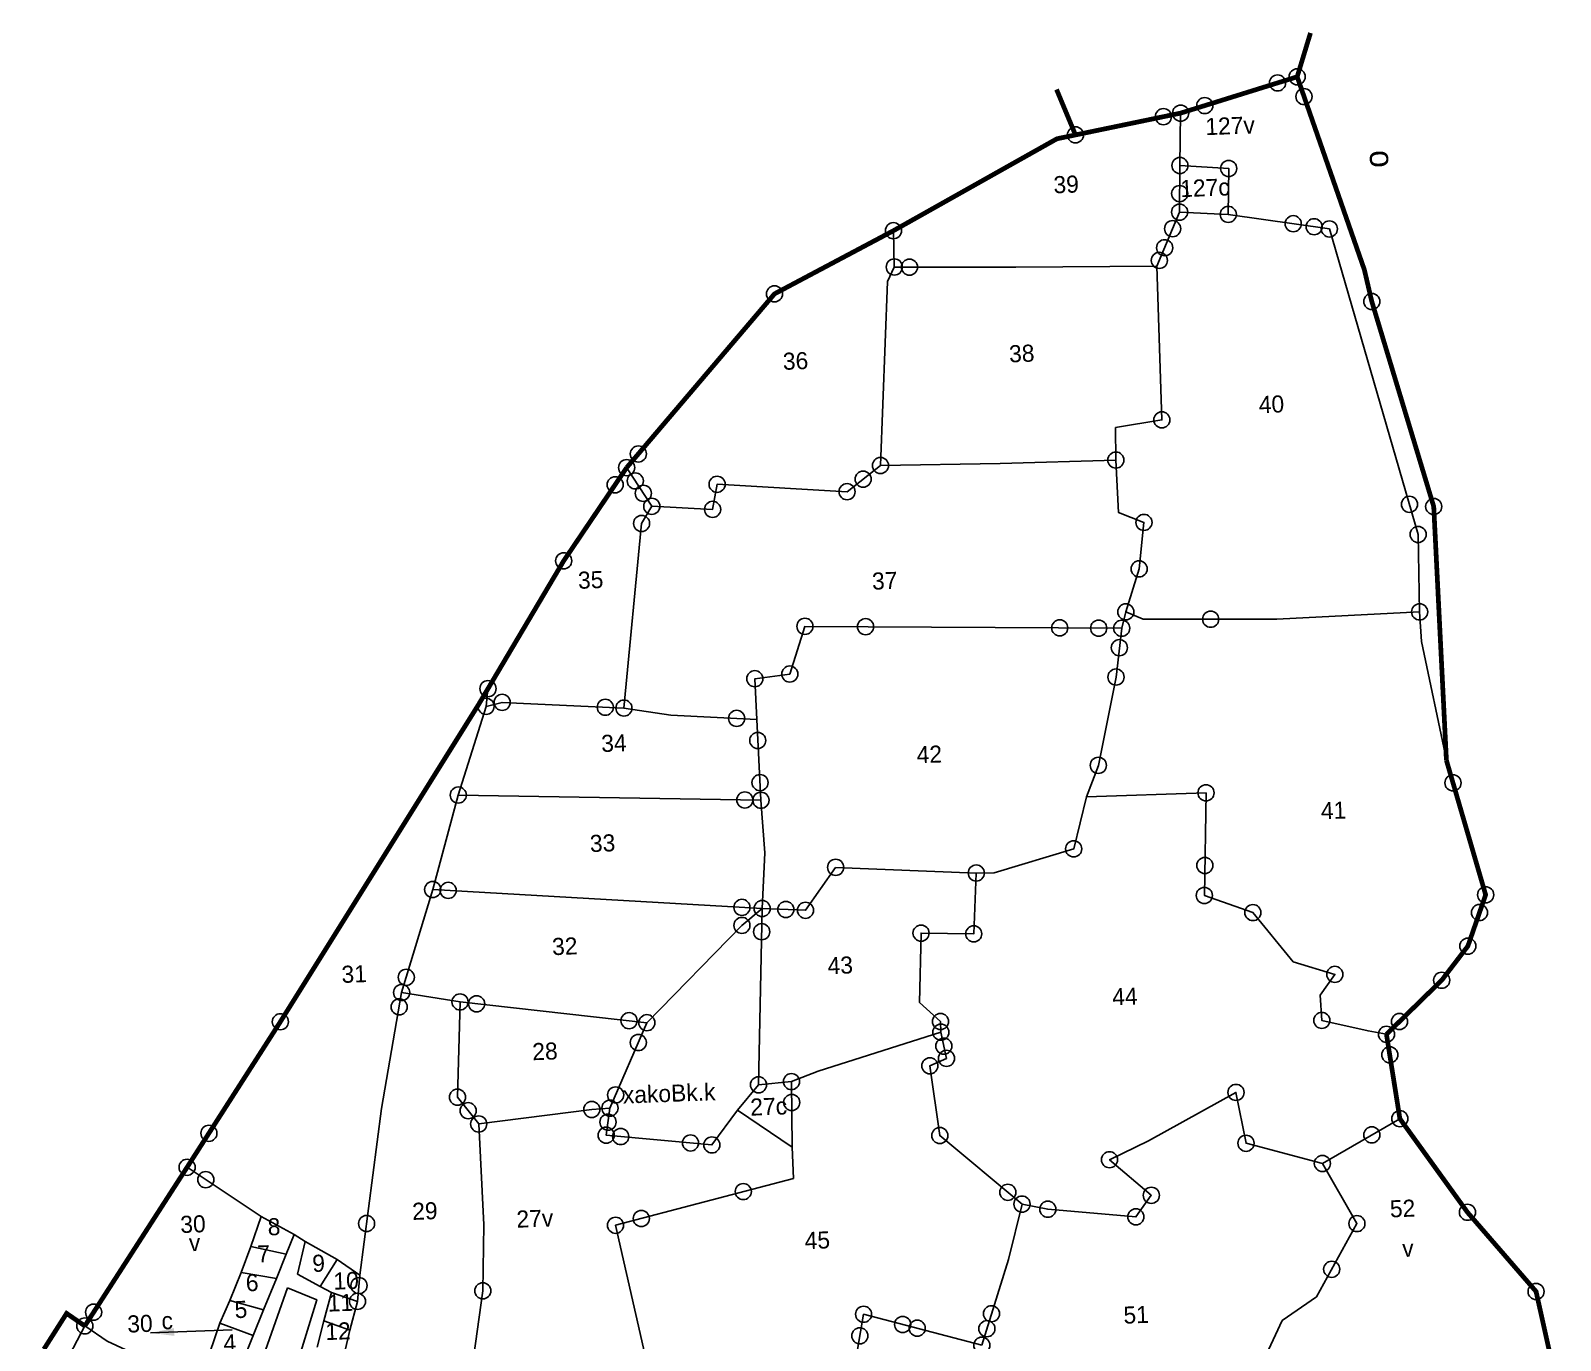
# Model space of a CAD drawing. Header units: metres. Extents: x 275030 to 277144, y 2062940 to 2065059.
# Drawn here: x 276063 to 276873, y 2064353 to 2065047 of the extents above; entities that cross this region are included whole.
import ezdxf
from ezdxf.enums import TextEntityAlignment as Align

# ---------------------------------------------------------------- set-up
doc = ezdxf.new("R2010")
doc.units = ezdxf.units.M
doc.linetypes.add('DIVIDE', pattern=[1.25, 0.5, -0.25, 0, -0.25, 0, -0.25])
for name, color, linetype in [('POLY_PARCEL', 6, 'Continuous'), ('POLY_ROAD', 30, 'Continuous'), ('SYM_ARROW', 1, 'Continuous'), ('SYM_STONE', 1, 'Continuous'), ('TEXT_MAPIN', 7, 'Continuous'), ('TEXT_MAPOUT', 7, 'Continuous'), ('TEXT_PARCEL', 7, 'Continuous'), ('V_BOUND_LINE', 7, 'Continuous'), ('V_DIVIDE_LINE', 7, 'DIVIDE')]:
    doc.layers.add(name, color=color, linetype=linetype)
doc.styles.get("Standard").update_dxf_attribs({"font": 'simplex.shx'})
doc.styles.add('TEXT_MAP', font='')
doc.styles.get('TEXT_MAP').set_extended_font_data('Kruti Dev 050')
doc.dimstyles.get("Standard").update_dxf_attribs({"dimtxt": 0.18, "dimasz": 0.18, "dimexe": 0.18, "dimexo": 0.0625, "dimgap": 0.09, "dimtad": 0, "dimtih": 1, "dimtoh": 1, "dimdec": 4, "dimzin": 0, "dimdsep": 46, "dimtxsty": 'Standard', "dimcen": 0.09, "dimadec": 0, "dimazin": 0, "dimtfac": 1, "dimtdec": 4, "dimtofl": 0, "dimtmove": 0, "dimatfit": 3, "dimfxl": 0, "dimtolj": 1, "dimtzin": 0, "dimarcsym": 0})

# ---------------------------------------------------------------- blocks, each defined once
blk = doc.blocks.new('STONE')
blk.add_circle((0, 0), 0.851)
blk = doc.blocks.new('TEXTARROW')
blk.add_leader([(0.04, -0.01), (8.68, -0.01)], dimstyle='Standard', override={"dimtxt": 2.5, "dimasz": 2.5, "dimexe": 1.25, "dimexo": 0.625, "dimgap": 0.625, "dimtad": 1, "dimtih": 0, "dimtoh": 0, "dimzin": 8, "dimcen": 2.5, "dimtofl": 1})
blk = doc.blocks.new('ss')
at = {"layer": 'POLY_PARCEL'}
for points in [[(376.75, 512.18), (377.03, 517.7)], [(376.75, 512.18), (376.54, 507.27)], [(381.66, 506.84), (381.88, 511.68), (376.75, 512.18)], [(376.54, 507.27), (373.94, 501.65)], [(376.54, 507.27), (381.66, 506.84)], [(400.3, 464.21), (400.44, 472.38), (392.26, 504.92), (381.66, 506.84)], [(346.26, 502.58), (346.31, 506.41)], [(344.04, 481.71), (345.48, 501.08), (346.26, 502.58)], [(346.26, 502.58), (359.07, 502.08), (373.94, 501.65)], [(373.94, 501.65), (373.87, 485.44), (368.96, 484.8), (368.87, 481.38)], [(319.78, 478.29), (317.28, 482.46)], [(319.78, 478.29), (326.18, 477.73), (326.75, 480.36), (340.42, 479.08), (344.04, 481.71)], [(368.87, 481.38), (356.65, 481.45), (344.04, 481.71)], [(368.87, 481.38), (368.96, 475.84), (371.59, 474.7), (370.9, 469.82), (369.33, 465.34)], [(316.07, 457.13), (318.64, 476.52), (319.78, 478.29)], [(368.84, 463.63), (335.46, 465.05), (333.68, 460.08), (329.98, 459.72), (330.02, 455.42)], [(369.33, 465.34), (368.84, 463.63)], [(369.33, 465.34), (371.13, 464.49), (385.22, 463.99), (400.3, 464.21)], [(368.84, 463.63), (368.05, 458.51), (365.85, 449.27), (364.49, 445.99)], [(400.3, 464.21), (400.37, 461.08), (402.55, 448.47)], [(301.55, 457.84), (301.82, 459.7)], [(301.55, 457.84), (303.26, 458.2), (316.07, 457.13)], [(298.28, 448.6), (301.55, 457.84)], [(316.07, 457.13), (320.98, 456.21), (330.02, 455.42)], [(330.02, 455.42), (330.16, 446.89)], [(298.28, 448.6), (295.22, 438.74)], [(330.16, 446.89), (298.28, 448.6)], [(329.87, 435.47), (330.37, 441.34), (330.16, 446.89)], [(364.49, 445.99), (362.93, 440.56), (354.46, 438.35), (352.57, 438.39)], [(364.49, 445.99), (377.09, 445.96), (376.52, 435.15), (381.57, 433.16), (385.63, 427.83), (389.97, 426.33), (388.33, 424.2), (388.42, 421.53), (393.26, 420.25), (395.18, 419.82)], [(352.57, 438.39), (337.77, 439.53), (334.43, 435.12), (329.87, 435.47)], [(295.22, 438.74), (291.55, 428)], [(329.87, 435.47), (295.22, 438.74)], [(348.23, 421.75), (348.23, 422.88), (346.1, 424.95), (346.52, 432.27), (352.07, 431.99), (352.57, 438.39)], [(317.28, 423.88), (327.67, 433.77), (329.87, 435.47)], [(329.87, 435.47), (328.81, 416.91)], [(286.07, 398.39), (288.99, 415.84), (291.55, 428)], [(291.55, 428), (297.67, 426.79)], [(297.67, 426.79), (297.03, 416.76), (299.17, 413.85)], [(317.28, 423.88), (297.67, 426.79)], [(313.06, 415.02), (317.28, 423.88)], [(332.29, 417.12), (335.14, 418.12), (348.23, 421.75)], [(356.12, 403.32), (347.72, 410.86), (346.94, 418.25), (348.72, 418.97), (348.23, 421.75)], [(328.81, 416.91), (326.51, 414.31)], [(328.81, 416.91), (332.29, 417.12)], [(332.29, 417.12), (332.13, 410.19)], [(313.06, 415.02), (311.14, 414.95), (299.17, 413.85)], [(326.51, 414.31), (323.66, 410.75), (312.56, 412.18), (313.06, 415.02)], [(299.17, 413.85), (299.32, 403.22), (298.96, 396.25), (296.04, 379.68)], [(332.13, 410.19), (326.51, 414.31)], [(387.93, 406.45), (379.96, 408.87), (379.1, 414.27), (369.71, 409.51), (365.51, 407.66), (369.78, 403.75), (368.07, 401.54), (358.82, 402.68), (356.12, 403.32)], [(275.89, 404.93), (268.27, 410.41)], [(319.88, 378.43), (320.8, 388.39), (315.97, 388.03), (313.2, 402.65), (332.13, 406.91), (332.13, 410.19)], [(396.27, 410.87), (387.93, 406.45)], [(387.93, 406.45), (391.34, 399.98), (386.79, 392.4), (383.09, 390.05), (381.31, 386.56), (379.53, 380.38)], [(274.68, 401.8), (275.89, 404.93)], [(275.89, 404.93), (279.3, 402.91)], [(273.55, 399.1), (274.68, 401.8)], [(274.68, 401.8), (278.38, 400.87)], [(280.43, 402.13), (283.72, 400.1)], [(351.34, 388.6), (354.47, 397.53), (356.12, 403.32)], [(272.26, 396.19), (273.55, 399.1)], [(273.55, 399.1), (277.25, 398.36)], [(283.72, 400.1), (281.84, 397.34)], [(283.72, 400.1), (286.07, 398.39)], [(286.07, 398.39), (285.71, 395.62)], [(271.13, 393.84), (272.26, 396.19)], [(272.26, 396.19), (275.78, 395.08)], [(285.71, 395.62), (283, 396.66)], [(285.71, 395.62), (284.79, 392.63)], [(268.41, 387.69), (259.16, 392.39), (256.88, 394.08)], [(269.9, 390.68), (271.13, 393.84)], [(271.13, 393.84), (274.59, 392.44)], [(284.79, 392.63), (282.09, 393.69)], [(284.79, 392.63), (284.15, 390.21)], [(329.87, 381.9), (334.59, 387.13), (337.29, 387.42), (338.22, 388.62), (339, 392.32), (351.34, 388.6)]]:
    blk.add_lwpolyline(points, dxfattribs=at)
at = {"layer": 'POLY_ROAD'}
for points in [[(279.3, 402.91), (278.38, 400.87)], [(280.43, 402.13), (279.3, 402.91)], [(281.84, 397.34), (279.51, 398.72), (280.43, 402.13)], [(278.38, 400.87), (277.25, 398.36)], [(278.37, 397.3), (281.43, 395.94), (277.52, 384.64), (273.96, 386.13), (278.37, 397.3)], [(277.25, 398.36), (275.78, 395.08)], [(283, 396.66), (281.84, 397.34)], [(282.09, 393.69), (283, 396.66)], [(256.88, 394.08), (255.17, 391.04), (250.59, 378.51)], [(275.78, 395.08), (274.59, 392.44)], [(281.27, 390.95), (282.09, 393.69)], [(274.59, 392.44), (273.35, 389.67)]]:
    blk.add_lwpolyline(points, dxfattribs=at)
at = {"layer": 'V_BOUND_LINE', "const_width": 0.5}
for points in [[(402.55, 448.47), (402.19, 475.26), (396.45, 497.11), (395.79, 500.48), (389.45, 521.08), (377.03, 517.7)], [(377.03, 517.7), (363.89, 515.47), (346.31, 506.41)], [(346.31, 506.41), (333.53, 500.21), (317.28, 482.46)], [(317.28, 482.46), (310.29, 472.88), (301.82, 459.7)], [(301.82, 459.7), (300.74, 458.02), (278.66, 425.39), (268.27, 410.41)], [(395.18, 419.82), (401.21, 425.3), (404.1, 428.8), (406.17, 434.14), (402.55, 448.47)], [(396.27, 410.87), (395.18, 419.82)], [(268.27, 410.41), (256.88, 394.08)], [(411.89, 381.67), (409.96, 392.13), (403.03, 400.75), (396.27, 410.87)], [(256.88, 394.08), (255.01, 395.47), (252.48, 391.79)]]:
    blk.add_lwpolyline(points, dxfattribs=at)
at = {"layer": 'V_DIVIDE_LINE', "ltscale": 10, "const_width": 0.5, "flags": 128}
for points in [[(389.45, 521.08), (391.02, 525.65)], [(365.86, 515.81), (364.04, 520.67)]]:
    blk.add_lwpolyline(points, dxfattribs=at)
at = {"layer": 'SYM_ARROW'}
blk.add_blockref('TEXTARROW', (263.73, 393.11), dxfattribs=at)
at = {"layer": 'SYM_STONE'}
for p in [(387.36, 520.51), (389.45, 521.08), (390.09, 518.97), (375.2, 517.39), (377.03, 517.7), (379.6, 518.4), (365.86, 515.81), (376.75, 512.18), (381.88, 511.68), (376.62, 509.22), (346.31, 506.41), (376.54, 507.27), (381.66, 506.84), (375.74, 505.55), (388.47, 505.61), (390.66, 505.21), (392.26, 504.92), (346.26, 502.58), (347.86, 502.51), (374.83, 503.57), (374.22, 502.26), (333.53, 500.21), (396.45, 497.11), (373.87, 485.44), (318.57, 483.86), (317.28, 482.46), (344.04, 481.71), (316, 480.7), (318.14, 481.03), (326.75, 480.36), (342.16, 480.34), (368.87, 481.38), (318.94, 479.69), (340.42, 479.08), (319.78, 478.29), (326.18, 477.73), (318.64, 476.52), (399.64, 475.59), (402.19, 475.26), (371.59, 474.7), (310.29, 472.88), (400.44, 472.38), (370.9, 469.82), (335.46, 465.05), (341.85, 464.78), (362.31, 463.91), (369.33, 465.34), (378.25, 464.24), (400.3, 464.21), (366.41, 463.73), (368.84, 463.63), (368.52, 461.59), (301.82, 459.7), (329.98, 459.72), (333.68, 460.08), (301.55, 457.84), (303.26, 458.2), (368.05, 458.51), (314.11, 457.29), (316.07, 457.13), (327.91, 455.61), (330.05, 453.2), (298.28, 448.6), (330.13, 448.75), (365.85, 449.27), (328.46, 446.98), (330.16, 446.89), (403.16, 446.06), (377.09, 445.96), (362.93, 440.56), (295.22, 438.74), (296.85, 438.59), (337.77, 439.53), (352.57, 438.39), (376.69, 438.31), (327.74, 435.67), (329.87, 435.47), (332.36, 435.28), (334.43, 435.12), (376.52, 435.15), (327.67, 433.77), (381.57, 433.16), (406.17, 434.14), (329.73, 433.03), (346.52, 432.27), (352.07, 431.99), (405.45, 432.29), (292.1, 429.59), (404.1, 428.8), (291.55, 428), (297.67, 426.79), (278.66, 425.39), (291.24, 426.5), (299.41, 426.53), (389.97, 426.33), (401.21, 425.3), (315.41, 424.16), (317.28, 423.88), (348.23, 422.88), (316.3, 421.82), (348.23, 421.75), (348.49, 420.27), (388.42, 421.53), (396.6, 421.11), (348.72, 418.97), (395.18, 419.82), (332.29, 417.12), (346.94, 418.25), (395.45, 417.64), (297.03, 416.76), (313.71, 416.39), (328.81, 416.91), (270.7, 413.91), (298.11, 415.29), (299.17, 413.85), (311.14, 414.95), (313.06, 415.02), (332.24, 414.92), (379.1, 414.27), (312.56, 412.18), (312.8, 413.55), (314.08, 411.98), (321.42, 411.04), (323.66, 410.75), (347.72, 410.86), (396.27, 410.87), (268.27, 410.41), (270.19, 409.03), (393.25, 409.27), (365.51, 407.66), (379.96, 408.87), (326.79, 405.71), (387.93, 406.45), (354.67, 404.62), (286.97, 403.79), (313.2, 402.65), (315.94, 403.26), (356.12, 403.32), (358.82, 402.68), (369.78, 403.75), (368.07, 401.54), (391.34, 399.98), (403.03, 400.75), (285.93, 397.28), (298.96, 396.25), (257.86, 395.49), (285.71, 395.62), (388.51, 395.26), (256.88, 394.08), (339, 392.32), (352.48, 391.88), (409.96, 392.13), (338.52, 390.06), (343.08, 391.09), (344.6, 390.64), (351.94, 390.32), (351.34, 388.6)]:
    blk.add_blockref('STONE', p, dxfattribs=at)
at = {"layer": 'TEXT_MAPIN', "style": 'TEXT_MAP'}
blk.add_text('xakoBk.k', height=1.8, dxfattribs=at).set_placement((314.47, 415.45))
for s, p in [('8', (277.2, 402.91)), ('v', (268.77, 401.54)), ('7', (276, 400.09)), ('9', (281.76, 398.89)), ('6', (274.68, 397.1)), ('10', (284.59, 396.94)), ('v', (396.62, 396.28)), ('5', (273.4, 394.32)), ('11', (283.9, 394.65)), ('c', (265.58, 393.42)), ('4', (272.09, 390.83)), ('12', (283.54, 391.66))]:
    blk.add_text(s, height=1.8, dxfattribs=at).set_placement(p, align=Align.CENTER)
at = {"layer": 'TEXT_MAPOUT', "style": 'TEXT_MAP'}
blk.add_text('o', height=2.5, rotation=91.0422, dxfattribs=at).set_placement((398.74, 511.19))
at = {"layer": 'TEXT_PARCEL', "style": 'TEXT_MAP'}
for s, p in [('127v', (382.19, 515.28)), ('39', (364.69, 509.73)), ('127c', (379.3, 508.84)), ('36', (335.49, 492.16)), ('38', (359.36, 492.08)), ('40', (385.48, 485.77)), ('35', (313.06, 469.87)), ('37', (344.04, 468.65)), ('34', (314.88, 452.58)), ('42', (348.08, 450.18)), ('33', (313.3, 442.08)), ('41', (390.46, 442.72)), ('32', (308.92, 431.36)), ('31', (286.62, 429.24)), ('43', (337.88, 428.29)), ('44', (367.76, 423.91)), ('28', (306.43, 420.36)), ('27c', (329.79, 413.68)), ('30', (268.67, 403.5)), ('29', (293.16, 403.99)), ('27v', (304.72, 402.77)), ('52', (396.21, 400.5)), ('45', (334.41, 399.4)), ('30', (262.7, 393.21)), ('51', (367.72, 390.32))]:
    blk.add_text(s, height=1.8, dxfattribs=at).set_placement(p, align=Align.CENTER)

msp = doc.modelspace()

# ---------------------------------------------------------------- block references
at = {"xscale": 5.02018910834108, "yscale": 5.02018910834108, "zscale": 5.02018910834108, "rotation": 2.08779514602732}
msp.add_blockref('ss', (274875.06, 2062337.14), dxfattribs=at)

doc.saveas('drawing.dxf')
